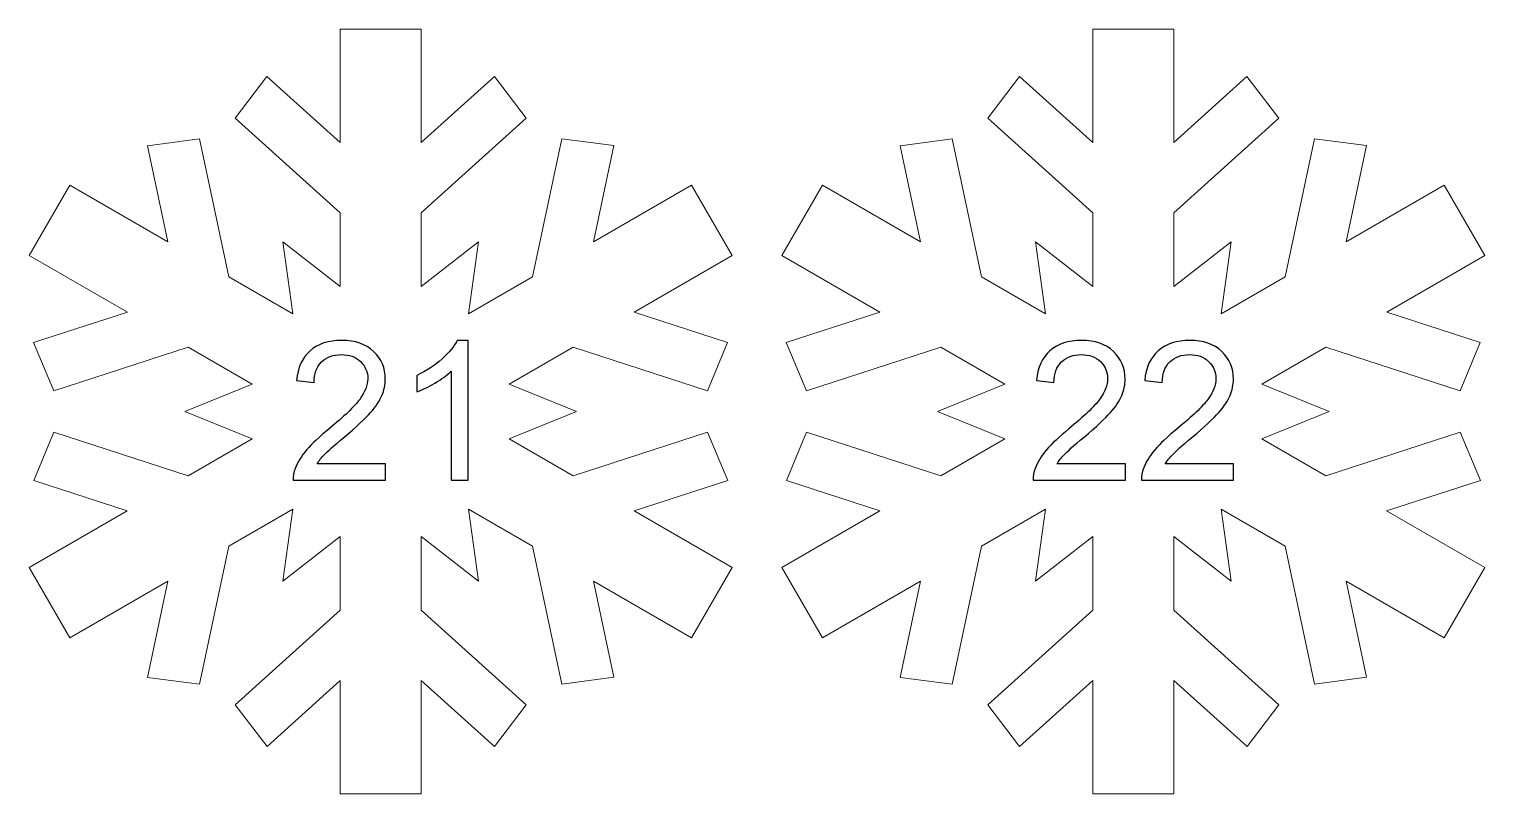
# Model space of a CAD drawing. Header units: centimetres. Extents: x -78 to 86, y -19 to 11.
# Drawn here: x 21.21 to 26.9, y -8.74 to -5.75 of the extents above; entities that cross this region are included whole.
import ezdxf

# ---------------------------------------------------------------- set-up
doc = ezdxf.new("R2010")
doc.units = ezdxf.units.CM
doc.header["$MEASUREMENT"] = 0
doc.layers.add('layer 1', color=7, linetype='Continuous')

msp = doc.modelspace()

# ---------------------------------------------------------------- linework, layer by layer
at = {"layer": 'layer 1', "color": 250, "lineweight": 9}
for points, knots in [([(23.3342, -7.49714), (23.3342, -7.49714), (23.08441, -7.35293), (23.08441, -7.35293), (23.08441, -7.35293), (23.08441, -7.35293), (23.34783, -7.24612), (23.34783, -7.24612), (23.34783, -7.24612), (23.34783, -7.24612), (23.08444, -7.13935), (23.08444, -7.13935), (23.08444, -7.13935), (23.08444, -7.13935), (23.33429, -6.99508), (23.33429, -6.99508), (23.33429, -6.99508), (23.33429, -6.99508), (23.8588, -7.16531), (23.8588, -7.16531), (23.8588, -7.16531), (23.8588, -7.16531), (23.93769, -6.97637), (23.93769, -6.97637), (23.93769, -6.97637), (23.93769, -6.97637), (23.57219, -6.85774), (23.57219, -6.85774), (23.57219, -6.85774), (23.57219, -6.85774), (23.95585, -6.63623), (23.95585, -6.63623), (23.95585, -6.63623), (23.95585, -6.63623), (23.79725, -6.36149), (23.79725, -6.36149), (23.79725, -6.36149), (23.79725, -6.36149), (23.4135, -6.58304), (23.4135, -6.58304), (23.4135, -6.58304), (23.4135, -6.58304), (23.49363, -6.20661), (23.49363, -6.20661), (23.49363, -6.20661), (23.49363, -6.20661), (23.29057, -6.18054), (23.29057, -6.18054), (23.29057, -6.18054), (23.29057, -6.18054), (23.17562, -6.72038), (23.17562, -6.72038), (23.17562, -6.72038), (23.17562, -6.72038), (22.92579, -6.86463), (22.92579, -6.86463), (22.92579, -6.86463), (22.92579, -6.86463), (22.96502, -6.58306), (22.96502, -6.58306), (22.96502, -6.58306), (22.96502, -6.58306), (22.74083, -6.75778), (22.74083, -6.75778), (22.74083, -6.75778), (22.74083, -6.75778), (22.74083, -6.46934), (22.74083, -6.46934), (22.74083, -6.46934), (22.74083, -6.46934), (23.15051, -6.1002), (23.15051, -6.1002), (23.15051, -6.1002), (23.15051, -6.1002), (23.02635, -5.93735), (23.02635, -5.93735), (23.02635, -5.93735), (23.02635, -5.93735), (22.74083, -6.19459), (22.74083, -6.19459), (22.74083, -6.19459), (22.74083, -6.19459), (22.74083, -5.75151), (22.74083, -5.75151), (22.74083, -5.75151), (22.74083, -5.75151), (22.42359, -5.75151), (22.42359, -5.75151), (22.42359, -5.75151), (22.42359, -5.75151), (22.42359, -6.19466), (22.42359, -6.19466), (22.42359, -6.19466), (22.42359, -6.19466), (22.13768, -5.93705), (22.13768, -5.93705), (22.13768, -5.93705), (22.13768, -5.93705), (22.01352, -6.0999), (22.01352, -6.0999), (22.01352, -6.0999), (22.01352, -6.0999), (22.42359, -6.46934), (22.42359, -6.46934), (22.42359, -6.46934), (22.42359, -6.46934), (22.42359, -6.75778), (22.42359, -6.75778), (22.42359, -6.75778), (22.42359, -6.75778), (22.1994, -6.58306), (22.1994, -6.58306), (22.1994, -6.58306), (22.1994, -6.58306), (22.23862, -6.86463), (22.23862, -6.86463), (22.23862, -6.86463), (22.23862, -6.86463), (21.98881, -6.72038), (21.98881, -6.72038), (21.98881, -6.72038), (21.98881, -6.72038), (21.87395, -6.18097), (21.87395, -6.18097), (21.87395, -6.18097), (21.87395, -6.18097), (21.67085, -6.20714), (21.67085, -6.20714), (21.67085, -6.20714), (21.67085, -6.20714), (21.75087, -6.58304), (21.75087, -6.58304), (21.75087, -6.58304), (21.75087, -6.58304), (21.36715, -6.36149), (21.36715, -6.36149), (21.36715, -6.36149), (21.36715, -6.36149), (21.20852, -6.63623), (21.20852, -6.63623), (21.20852, -6.63623), (21.20852, -6.63623), (21.59231, -6.85776), (21.59231, -6.85776), (21.59231, -6.85776), (21.59231, -6.85776), (21.22625, -6.97661), (21.22625, -6.97661), (21.22625, -6.97661), (21.22625, -6.97661), (21.30522, -7.16555), (21.30522, -7.16555), (21.30522, -7.16555), (21.30522, -7.16555), (21.83019, -6.99512), (21.83019, -6.99512), (21.83019, -6.99512), (21.83019, -6.99512), (22.08, -7.13933), (22.08, -7.13933), (22.08, -7.13933), (22.08, -7.13933), (21.81656, -7.24612), (21.81656, -7.24612), (21.81656, -7.24612), (21.81656, -7.24612), (22.08004, -7.35293), (22.08004, -7.35293), (22.08004, -7.35293), (22.08004, -7.35293), (21.83019, -7.4972), (21.83019, -7.4972), (21.83019, -7.4972), (21.83019, -7.4972), (21.30566, -7.32697), (21.30566, -7.32697), (21.30566, -7.32697), (21.30566, -7.32697), (21.22674, -7.51593), (21.22674, -7.51593), (21.22674, -7.51593), (21.22674, -7.51593), (21.59227, -7.63455), (21.59227, -7.63455), (21.59227, -7.63455), (21.59227, -7.63455), (21.20852, -7.8561), (21.20852, -7.8561), (21.20852, -7.8561), (21.20852, -7.8561), (21.36715, -8.13084), (21.36715, -8.13084), (21.36715, -8.13084), (21.36715, -8.13084), (21.75096, -7.90927), (21.75096, -7.90927), (21.75096, -7.90927), (21.75096, -7.90927), (21.67083, -8.28568), (21.67083, -8.28568), (21.67083, -8.28568), (21.67083, -8.28568), (21.87392, -8.31177), (21.87392, -8.31177), (21.87392, -8.31177), (21.87392, -8.31177), (21.98881, -7.77191), (21.98881, -7.77191), (21.98881, -7.77191), (21.98881, -7.77191), (22.2386, -7.6277), (22.2386, -7.6277), (22.2386, -7.6277), (22.2386, -7.6277), (22.1994, -7.90918), (22.1994, -7.90918), (22.1994, -7.90918), (22.1994, -7.90918), (22.42359, -7.73449), (22.42359, -7.73449), (22.42359, -7.73449), (22.42359, -7.73449), (22.42359, -8.02301), (22.42359, -8.02301), (22.42359, -8.02301), (22.42359, -8.02301), (22.01394, -8.39211), (22.01394, -8.39211), (22.01394, -8.39211), (22.01394, -8.39211), (22.13815, -8.5549), (22.13815, -8.5549), (22.13815, -8.5549), (22.13815, -8.5549), (22.42359, -8.29769), (22.42359, -8.29769), (22.42359, -8.29769), (22.42359, -8.29769), (22.42359, -8.74073), (22.42359, -8.74073), (22.42359, -8.74073), (22.42359, -8.74073), (22.74083, -8.74073), (22.74083, -8.74073), (22.74083, -8.74073), (22.74083, -8.74073), (22.74083, -8.29756), (22.74083, -8.29756), (22.74083, -8.29756), (22.74083, -8.29756), (23.0268, -8.55522), (23.0268, -8.55522), (23.0268, -8.55522), (23.0268, -8.55522), (23.15094, -8.39239), (23.15094, -8.39239), (23.15094, -8.39239), (23.15094, -8.39239), (22.74083, -8.02288), (22.74083, -8.02288), (22.74083, -8.02288), (22.74083, -8.02288), (22.74083, -7.73449), (22.74083, -7.73449), (22.74083, -7.73449), (22.74083, -7.73449), (22.96502, -7.90918), (22.96502, -7.90918), (22.96502, -7.90918), (22.96502, -7.90918), (22.92581, -7.6277), (22.92581, -7.6277), (22.92581, -7.6277), (22.92581, -7.6277), (23.17568, -7.77197), (23.17568, -7.77197), (23.17568, -7.77197), (23.17568, -7.77197), (23.29053, -8.31126), (23.29053, -8.31126), (23.29053, -8.31126), (23.29053, -8.31126), (23.49363, -8.28513), (23.49363, -8.28513), (23.49363, -8.28513), (23.49363, -8.28513), (23.41363, -7.90929), (23.41363, -7.90929), (23.41363, -7.90929), (23.41363, -7.90929), (23.79729, -8.13082), (23.79729, -8.13082), (23.79729, -8.13082), (23.79729, -8.13082), (23.95591, -7.85608), (23.95591, -7.85608), (23.95591, -7.85608), (23.95591, -7.85608), (23.57208, -7.6345), (23.57208, -7.6345), (23.57208, -7.6345), (23.57208, -7.6345), (23.9382, -7.51566), (23.9382, -7.51566), (23.9382, -7.51566), (23.9382, -7.51566), (23.85926, -7.32674), (23.85926, -7.32674), (23.85926, -7.32674), (23.85926, -7.32674), (23.3342, -7.49714), (23.3342, -7.49714)], [0, 0, 0, 0, 0.0126582, 0.0126582, 0.0126582, 0.0126582, 0.0253165, 0.0253165, 0.0253165, 0.0253165, 0.0379747, 0.0379747, 0.0379747, 0.0379747, 0.0506329, 0.0506329, 0.0506329, 0.0506329, 0.0632911, 0.0632911, 0.0632911, 0.0632911, 0.0759494, 0.0759494, 0.0759494, 0.0759494, 0.0886076, 0.0886076, 0.0886076, 0.0886076, 0.1012658, 0.1012658, 0.1012658, 0.1012658, 0.1139241, 0.1139241, 0.1139241, 0.1139241, 0.1265823, 0.1265823, 0.1265823, 0.1265823, 0.1392405, 0.1392405, 0.1392405, 0.1392405, 0.1518987, 0.1518987, 0.1518987, 0.1518987, 0.164557, 0.164557, 0.164557, 0.164557, 0.1772152, 0.1772152, 0.1772152, 0.1772152, 0.1898734, 0.1898734, 0.1898734, 0.1898734, 0.2025316, 0.2025316, 0.2025316, 0.2025316, 0.2151899, 0.2151899, 0.2151899, 0.2151899, 0.2278481, 0.2278481, 0.2278481, 0.2278481, 0.2405063, 0.2405063, 0.2405063, 0.2405063, 0.2531646, 0.2531646, 0.2531646, 0.2531646, 0.2658228, 0.2658228, 0.2658228, 0.2658228, 0.278481, 0.278481, 0.278481, 0.278481, 0.2911392, 0.2911392, 0.2911392, 0.2911392, 0.3037975, 0.3037975, 0.3037975, 0.3037975, 0.3164557, 0.3164557, 0.3164557, 0.3164557, 0.3291139, 0.3291139, 0.3291139, 0.3291139, 0.3417722, 0.3417722, 0.3417722, 0.3417722, 0.3544304, 0.3544304, 0.3544304, 0.3544304, 0.3670886, 0.3670886, 0.3670886, 0.3670886, 0.3797468, 0.3797468, 0.3797468, 0.3797468, 0.3924051, 0.3924051, 0.3924051, 0.3924051, 0.4050633, 0.4050633, 0.4050633, 0.4050633, 0.4177215, 0.4177215, 0.4177215, 0.4177215, 0.4303797, 0.4303797, 0.4303797, 0.4303797, 0.443038, 0.443038, 0.443038, 0.443038, 0.4556962, 0.4556962, 0.4556962, 0.4556962, 0.4683544, 0.4683544, 0.4683544, 0.4683544, 0.4810127, 0.4810127, 0.4810127, 0.4810127, 0.4936709, 0.4936709, 0.4936709, 0.4936709, 0.5063291, 0.5063291, 0.5063291, 0.5063291, 0.5189873, 0.5189873, 0.5189873, 0.5189873, 0.5316456, 0.5316456, 0.5316456, 0.5316456, 0.5443038, 0.5443038, 0.5443038, 0.5443038, 0.556962, 0.556962, 0.556962, 0.556962, 0.5696203, 0.5696203, 0.5696203, 0.5696203, 0.5822785, 0.5822785, 0.5822785, 0.5822785, 0.5949367, 0.5949367, 0.5949367, 0.5949367, 0.6075949, 0.6075949, 0.6075949, 0.6075949, 0.6202532, 0.6202532, 0.6202532, 0.6202532, 0.6329114, 0.6329114, 0.6329114, 0.6329114, 0.6455696, 0.6455696, 0.6455696, 0.6455696, 0.6582278, 0.6582278, 0.6582278, 0.6582278, 0.6708861, 0.6708861, 0.6708861, 0.6708861, 0.6835443, 0.6835443, 0.6835443, 0.6835443, 0.6962025, 0.6962025, 0.6962025, 0.6962025, 0.7088608, 0.7088608, 0.7088608, 0.7088608, 0.721519, 0.721519, 0.721519, 0.721519, 0.7341772, 0.7341772, 0.7341772, 0.7341772, 0.7468354, 0.7468354, 0.7468354, 0.7468354, 0.7594937, 0.7594937, 0.7594937, 0.7594937, 0.7721519, 0.7721519, 0.7721519, 0.7721519, 0.7848101, 0.7848101, 0.7848101, 0.7848101, 0.7974684, 0.7974684, 0.7974684, 0.7974684, 0.8101266, 0.8101266, 0.8101266, 0.8101266, 0.8227848, 0.8227848, 0.8227848, 0.8227848, 0.835443, 0.835443, 0.835443, 0.835443, 0.8481013, 0.8481013, 0.8481013, 0.8481013, 0.8607595, 0.8607595, 0.8607595, 0.8607595, 0.8734177, 0.8734177, 0.8734177, 0.8734177, 0.8860759, 0.8860759, 0.8860759, 0.8860759, 0.8987342, 0.8987342, 0.8987342, 0.8987342, 0.9113924, 0.9113924, 0.9113924, 0.9113924, 0.9240506, 0.9240506, 0.9240506, 0.9240506, 0.9367089, 0.9367089, 0.9367089, 0.9367089, 0.9493671, 0.9493671, 0.9493671, 0.9493671, 0.9620253, 0.9620253, 0.9620253, 0.9620253, 0.9746835, 0.9746835, 0.9746835, 0.9746835, 1, 1, 1, 1]), ([(26.27491, -7.49714), (26.27491, -7.49714), (26.02512, -7.35293), (26.02512, -7.35293), (26.02512, -7.35293), (26.02512, -7.35293), (26.28853, -7.24612), (26.28853, -7.24612), (26.28853, -7.24612), (26.28853, -7.24612), (26.02514, -7.13935), (26.02514, -7.13935), (26.02514, -7.13935), (26.02514, -7.13935), (26.27499, -6.99508), (26.27499, -6.99508), (26.27499, -6.99508), (26.27499, -6.99508), (26.7995, -7.16531), (26.7995, -7.16531), (26.7995, -7.16531), (26.7995, -7.16531), (26.8784, -6.97637), (26.8784, -6.97637), (26.8784, -6.97637), (26.8784, -6.97637), (26.51289, -6.85774), (26.51289, -6.85774), (26.51289, -6.85774), (26.51289, -6.85774), (26.89655, -6.63623), (26.89655, -6.63623), (26.89655, -6.63623), (26.89655, -6.63623), (26.73795, -6.36149), (26.73795, -6.36149), (26.73795, -6.36149), (26.73795, -6.36149), (26.35421, -6.58304), (26.35421, -6.58304), (26.35421, -6.58304), (26.35421, -6.58304), (26.43434, -6.20661), (26.43434, -6.20661), (26.43434, -6.20661), (26.43434, -6.20661), (26.23128, -6.18054), (26.23128, -6.18054), (26.23128, -6.18054), (26.23128, -6.18054), (26.11633, -6.72038), (26.11633, -6.72038), (26.11633, -6.72038), (26.11633, -6.72038), (25.8665, -6.86463), (25.8665, -6.86463), (25.8665, -6.86463), (25.8665, -6.86463), (25.90572, -6.58306), (25.90572, -6.58306), (25.90572, -6.58306), (25.90572, -6.58306), (25.68153, -6.75778), (25.68153, -6.75778), (25.68153, -6.75778), (25.68153, -6.75778), (25.68153, -6.46934), (25.68153, -6.46934), (25.68153, -6.46934), (25.68153, -6.46934), (26.09122, -6.1002), (26.09122, -6.1002), (26.09122, -6.1002), (26.09122, -6.1002), (25.96706, -5.93735), (25.96706, -5.93735), (25.96706, -5.93735), (25.96706, -5.93735), (25.68153, -6.19459), (25.68153, -6.19459), (25.68153, -6.19459), (25.68153, -6.19459), (25.68153, -5.75151), (25.68153, -5.75151), (25.68153, -5.75151), (25.68153, -5.75151), (25.36429, -5.75151), (25.36429, -5.75151), (25.36429, -5.75151), (25.36429, -5.75151), (25.36429, -6.19466), (25.36429, -6.19466), (25.36429, -6.19466), (25.36429, -6.19466), (25.07838, -5.93705), (25.07838, -5.93705), (25.07838, -5.93705), (25.07838, -5.93705), (24.95422, -6.0999), (24.95422, -6.0999), (24.95422, -6.0999), (24.95422, -6.0999), (25.36429, -6.46934), (25.36429, -6.46934), (25.36429, -6.46934), (25.36429, -6.46934), (25.36429, -6.75778), (25.36429, -6.75778), (25.36429, -6.75778), (25.36429, -6.75778), (25.1401, -6.58306), (25.1401, -6.58306), (25.1401, -6.58306), (25.1401, -6.58306), (25.17933, -6.86463), (25.17933, -6.86463), (25.17933, -6.86463), (25.17933, -6.86463), (24.92952, -6.72038), (24.92952, -6.72038), (24.92952, -6.72038), (24.92952, -6.72038), (24.81465, -6.18097), (24.81465, -6.18097), (24.81465, -6.18097), (24.81465, -6.18097), (24.61155, -6.20714), (24.61155, -6.20714), (24.61155, -6.20714), (24.61155, -6.20714), (24.69158, -6.58304), (24.69158, -6.58304), (24.69158, -6.58304), (24.69158, -6.58304), (24.30785, -6.36149), (24.30785, -6.36149), (24.30785, -6.36149), (24.30785, -6.36149), (24.14923, -6.63623), (24.14923, -6.63623), (24.14923, -6.63623), (24.14923, -6.63623), (24.53302, -6.85776), (24.53302, -6.85776), (24.53302, -6.85776), (24.53302, -6.85776), (24.16696, -6.97661), (24.16696, -6.97661), (24.16696, -6.97661), (24.16696, -6.97661), (24.24592, -7.16555), (24.24592, -7.16555), (24.24592, -7.16555), (24.24592, -7.16555), (24.7709, -6.99512), (24.7709, -6.99512), (24.7709, -6.99512), (24.7709, -6.99512), (25.0207, -7.13933), (25.0207, -7.13933), (25.0207, -7.13933), (25.0207, -7.13933), (24.75727, -7.24612), (24.75727, -7.24612), (24.75727, -7.24612), (24.75727, -7.24612), (25.02075, -7.35293), (25.02075, -7.35293), (25.02075, -7.35293), (25.02075, -7.35293), (24.7709, -7.4972), (24.7709, -7.4972), (24.7709, -7.4972), (24.7709, -7.4972), (24.24637, -7.32697), (24.24637, -7.32697), (24.24637, -7.32697), (24.24637, -7.32697), (24.16745, -7.51593), (24.16745, -7.51593), (24.16745, -7.51593), (24.16745, -7.51593), (24.53297, -7.63455), (24.53297, -7.63455), (24.53297, -7.63455), (24.53297, -7.63455), (24.14923, -7.8561), (24.14923, -7.8561), (24.14923, -7.8561), (24.14923, -7.8561), (24.30785, -8.13084), (24.30785, -8.13084), (24.30785, -8.13084), (24.30785, -8.13084), (24.69166, -7.90927), (24.69166, -7.90927), (24.69166, -7.90927), (24.69166, -7.90927), (24.61153, -8.28568), (24.61153, -8.28568), (24.61153, -8.28568), (24.61153, -8.28568), (24.81463, -8.31177), (24.81463, -8.31177), (24.81463, -8.31177), (24.81463, -8.31177), (24.92952, -7.77191), (24.92952, -7.77191), (24.92952, -7.77191), (24.92952, -7.77191), (25.17931, -7.6277), (25.17931, -7.6277), (25.17931, -7.6277), (25.17931, -7.6277), (25.1401, -7.90918), (25.1401, -7.90918), (25.1401, -7.90918), (25.1401, -7.90918), (25.36429, -7.73449), (25.36429, -7.73449), (25.36429, -7.73449), (25.36429, -7.73449), (25.36429, -8.02301), (25.36429, -8.02301), (25.36429, -8.02301), (25.36429, -8.02301), (24.95465, -8.39211), (24.95465, -8.39211), (24.95465, -8.39211), (24.95465, -8.39211), (25.07885, -8.5549), (25.07885, -8.5549), (25.07885, -8.5549), (25.07885, -8.5549), (25.36429, -8.29769), (25.36429, -8.29769), (25.36429, -8.29769), (25.36429, -8.29769), (25.36429, -8.74073), (25.36429, -8.74073), (25.36429, -8.74073), (25.36429, -8.74073), (25.68153, -8.74073), (25.68153, -8.74073), (25.68153, -8.74073), (25.68153, -8.74073), (25.68153, -8.29756), (25.68153, -8.29756), (25.68153, -8.29756), (25.68153, -8.29756), (25.9675, -8.55522), (25.9675, -8.55522), (25.9675, -8.55522), (25.9675, -8.55522), (26.09164, -8.39239), (26.09164, -8.39239), (26.09164, -8.39239), (26.09164, -8.39239), (25.68153, -8.02288), (25.68153, -8.02288), (25.68153, -8.02288), (25.68153, -8.02288), (25.68153, -7.73449), (25.68153, -7.73449), (25.68153, -7.73449), (25.68153, -7.73449), (25.90572, -7.90918), (25.90572, -7.90918), (25.90572, -7.90918), (25.90572, -7.90918), (25.86652, -7.6277), (25.86652, -7.6277), (25.86652, -7.6277), (25.86652, -7.6277), (26.11639, -7.77197), (26.11639, -7.77197), (26.11639, -7.77197), (26.11639, -7.77197), (26.23124, -8.31126), (26.23124, -8.31126), (26.23124, -8.31126), (26.23124, -8.31126), (26.43434, -8.28513), (26.43434, -8.28513), (26.43434, -8.28513), (26.43434, -8.28513), (26.35433, -7.90929), (26.35433, -7.90929), (26.35433, -7.90929), (26.35433, -7.90929), (26.73799, -8.13082), (26.73799, -8.13082), (26.73799, -8.13082), (26.73799, -8.13082), (26.89662, -7.85608), (26.89662, -7.85608), (26.89662, -7.85608), (26.89662, -7.85608), (26.51279, -7.6345), (26.51279, -7.6345), (26.51279, -7.6345), (26.51279, -7.6345), (26.87891, -7.51566), (26.87891, -7.51566), (26.87891, -7.51566), (26.87891, -7.51566), (26.79997, -7.32674), (26.79997, -7.32674), (26.79997, -7.32674), (26.79997, -7.32674), (26.27491, -7.49714), (26.27491, -7.49714)], [0, 0, 0, 0, 0.0126582, 0.0126582, 0.0126582, 0.0126582, 0.0253165, 0.0253165, 0.0253165, 0.0253165, 0.0379747, 0.0379747, 0.0379747, 0.0379747, 0.0506329, 0.0506329, 0.0506329, 0.0506329, 0.0632911, 0.0632911, 0.0632911, 0.0632911, 0.0759494, 0.0759494, 0.0759494, 0.0759494, 0.0886076, 0.0886076, 0.0886076, 0.0886076, 0.1012658, 0.1012658, 0.1012658, 0.1012658, 0.1139241, 0.1139241, 0.1139241, 0.1139241, 0.1265823, 0.1265823, 0.1265823, 0.1265823, 0.1392405, 0.1392405, 0.1392405, 0.1392405, 0.1518987, 0.1518987, 0.1518987, 0.1518987, 0.164557, 0.164557, 0.164557, 0.164557, 0.1772152, 0.1772152, 0.1772152, 0.1772152, 0.1898734, 0.1898734, 0.1898734, 0.1898734, 0.2025316, 0.2025316, 0.2025316, 0.2025316, 0.2151899, 0.2151899, 0.2151899, 0.2151899, 0.2278481, 0.2278481, 0.2278481, 0.2278481, 0.2405063, 0.2405063, 0.2405063, 0.2405063, 0.2531646, 0.2531646, 0.2531646, 0.2531646, 0.2658228, 0.2658228, 0.2658228, 0.2658228, 0.278481, 0.278481, 0.278481, 0.278481, 0.2911392, 0.2911392, 0.2911392, 0.2911392, 0.3037975, 0.3037975, 0.3037975, 0.3037975, 0.3164557, 0.3164557, 0.3164557, 0.3164557, 0.3291139, 0.3291139, 0.3291139, 0.3291139, 0.3417722, 0.3417722, 0.3417722, 0.3417722, 0.3544304, 0.3544304, 0.3544304, 0.3544304, 0.3670886, 0.3670886, 0.3670886, 0.3670886, 0.3797468, 0.3797468, 0.3797468, 0.3797468, 0.3924051, 0.3924051, 0.3924051, 0.3924051, 0.4050633, 0.4050633, 0.4050633, 0.4050633, 0.4177215, 0.4177215, 0.4177215, 0.4177215, 0.4303797, 0.4303797, 0.4303797, 0.4303797, 0.443038, 0.443038, 0.443038, 0.443038, 0.4556962, 0.4556962, 0.4556962, 0.4556962, 0.4683544, 0.4683544, 0.4683544, 0.4683544, 0.4810127, 0.4810127, 0.4810127, 0.4810127, 0.4936709, 0.4936709, 0.4936709, 0.4936709, 0.5063291, 0.5063291, 0.5063291, 0.5063291, 0.5189873, 0.5189873, 0.5189873, 0.5189873, 0.5316456, 0.5316456, 0.5316456, 0.5316456, 0.5443038, 0.5443038, 0.5443038, 0.5443038, 0.556962, 0.556962, 0.556962, 0.556962, 0.5696203, 0.5696203, 0.5696203, 0.5696203, 0.5822785, 0.5822785, 0.5822785, 0.5822785, 0.5949367, 0.5949367, 0.5949367, 0.5949367, 0.6075949, 0.6075949, 0.6075949, 0.6075949, 0.6202532, 0.6202532, 0.6202532, 0.6202532, 0.6329114, 0.6329114, 0.6329114, 0.6329114, 0.6455696, 0.6455696, 0.6455696, 0.6455696, 0.6582278, 0.6582278, 0.6582278, 0.6582278, 0.6708861, 0.6708861, 0.6708861, 0.6708861, 0.6835443, 0.6835443, 0.6835443, 0.6835443, 0.6962025, 0.6962025, 0.6962025, 0.6962025, 0.7088608, 0.7088608, 0.7088608, 0.7088608, 0.721519, 0.721519, 0.721519, 0.721519, 0.7341772, 0.7341772, 0.7341772, 0.7341772, 0.7468354, 0.7468354, 0.7468354, 0.7468354, 0.7594937, 0.7594937, 0.7594937, 0.7594937, 0.7721519, 0.7721519, 0.7721519, 0.7721519, 0.7848101, 0.7848101, 0.7848101, 0.7848101, 0.7974684, 0.7974684, 0.7974684, 0.7974684, 0.8101266, 0.8101266, 0.8101266, 0.8101266, 0.8227848, 0.8227848, 0.8227848, 0.8227848, 0.835443, 0.835443, 0.835443, 0.835443, 0.8481013, 0.8481013, 0.8481013, 0.8481013, 0.8607595, 0.8607595, 0.8607595, 0.8607595, 0.8734177, 0.8734177, 0.8734177, 0.8734177, 0.8860759, 0.8860759, 0.8860759, 0.8860759, 0.8987342, 0.8987342, 0.8987342, 0.8987342, 0.9113924, 0.9113924, 0.9113924, 0.9113924, 0.9240506, 0.9240506, 0.9240506, 0.9240506, 0.9367089, 0.9367089, 0.9367089, 0.9367089, 0.9493671, 0.9493671, 0.9493671, 0.9493671, 0.9620253, 0.9620253, 0.9620253, 0.9620253, 0.9746835, 0.9746835, 0.9746835, 0.9746835, 1, 1, 1, 1]), ([(22.60105, -7.45117), (22.60105, -7.45117), (22.60105, -7.51507), (22.60105, -7.51507), (22.60105, -7.51507), (22.60105, -7.51507), (22.24045, -7.51507), (22.24045, -7.51507), (22.24045, -7.51507), (22.23994, -7.49897), (22.24261, -7.4835), (22.24831, -7.46854), (22.24831, -7.46854), (22.25757, -7.44407), (22.2724, -7.41985), (22.29282, -7.39614), (22.29282, -7.39614), (22.31323, -7.37243), (22.34239, -7.34504), (22.38031, -7.31398), (22.38031, -7.31398), (22.43926, -7.26541), (22.47933, -7.227), (22.50025, -7.19859), (22.50025, -7.19859), (22.5213, -7.17019), (22.53182, -7.14331), (22.53182, -7.11795), (22.53182, -7.11795), (22.53182, -7.09145), (22.52231, -7.06914), (22.50329, -7.05088), (22.50329, -7.05088), (22.48428, -7.03275), (22.45942, -7.02362), (22.42887, -7.02362), (22.42887, -7.02362), (22.39653, -7.02362), (22.37067, -7.03326), (22.35127, -7.05253), (22.35127, -7.05253), (22.33187, -7.07167), (22.32211, -7.0983), (22.32185, -7.13241), (22.32185, -7.13241), (22.32185, -7.13241), (22.25338, -7.12556), (22.25338, -7.12556), (22.25338, -7.12556), (22.25808, -7.07434), (22.27583, -7.03528), (22.30651, -7.0084), (22.30651, -7.0084), (22.33732, -6.98152), (22.37853, -6.96808), (22.43039, -6.96808), (22.43039, -6.96808), (22.48263, -6.96808), (22.52409, -6.98254), (22.55452, -7.01157), (22.55452, -7.01157), (22.58508, -7.04061), (22.60029, -7.07662), (22.60029, -7.11947), (22.60029, -7.11947), (22.60029, -7.14128), (22.59585, -7.16271), (22.58685, -7.18376), (22.58685, -7.18376), (22.57798, -7.20493), (22.56314, -7.22712), (22.54247, -7.25045), (22.54247, -7.25045), (22.52168, -7.27366), (22.48732, -7.30573), (22.43939, -7.34631), (22.43939, -7.34631), (22.3992, -7.38004), (22.37333, -7.40286), (22.36192, -7.4149), (22.36192, -7.4149), (22.35051, -7.42695), (22.34113, -7.43899), (22.33365, -7.45117), (22.33365, -7.45117), (22.33365, -7.45117), (22.60105, -7.45117), (22.60105, -7.45117)], [0, 0, 0, 0, 0.0434783, 0.0434783, 0.0434783, 0.0434783, 0.0869565, 0.0869565, 0.0869565, 0.0869565, 0.1304348, 0.1304348, 0.1304348, 0.1304348, 0.173913, 0.173913, 0.173913, 0.173913, 0.2173913, 0.2173913, 0.2173913, 0.2173913, 0.2608696, 0.2608696, 0.2608696, 0.2608696, 0.3043478, 0.3043478, 0.3043478, 0.3043478, 0.3478261, 0.3478261, 0.3478261, 0.3478261, 0.3913043, 0.3913043, 0.3913043, 0.3913043, 0.4347826, 0.4347826, 0.4347826, 0.4347826, 0.4782609, 0.4782609, 0.4782609, 0.4782609, 0.5217391, 0.5217391, 0.5217391, 0.5217391, 0.5652174, 0.5652174, 0.5652174, 0.5652174, 0.6086957, 0.6086957, 0.6086957, 0.6086957, 0.6521739, 0.6521739, 0.6521739, 0.6521739, 0.6956522, 0.6956522, 0.6956522, 0.6956522, 0.7391304, 0.7391304, 0.7391304, 0.7391304, 0.7826087, 0.7826087, 0.7826087, 0.7826087, 0.826087, 0.826087, 0.826087, 0.826087, 0.8695652, 0.8695652, 0.8695652, 0.8695652, 0.9130435, 0.9130435, 0.9130435, 0.9130435, 1, 1, 1, 1]), ([(22.9245, -7.51507), (22.9245, -7.51507), (22.85756, -7.51507), (22.85756, -7.51507), (22.85756, -7.51507), (22.85756, -7.51507), (22.85756, -7.08879), (22.85756, -7.08879), (22.85756, -7.08879), (22.84145, -7.10426), (22.82028, -7.1196), (22.79416, -7.13494), (22.79416, -7.13494), (22.76804, -7.15029), (22.74446, -7.16182), (22.72366, -7.16943), (22.72366, -7.16943), (22.72366, -7.16943), (22.72366, -7.10477), (22.72366, -7.10477), (22.72366, -7.10477), (22.76107, -7.08727), (22.79378, -7.06597), (22.8218, -7.04086), (22.8218, -7.04086), (22.84982, -7.01588), (22.86973, -6.99167), (22.88139, -6.96808), (22.88139, -6.96808), (22.88139, -6.96808), (22.9245, -6.96808), (22.9245, -6.96808), (22.9245, -6.96808), (22.9245, -6.96808), (22.9245, -7.51507), (22.9245, -7.51507)], [0, 0, 0, 0, 0.1, 0.1, 0.1, 0.1, 0.2, 0.2, 0.2, 0.2, 0.3, 0.3, 0.3, 0.3, 0.4, 0.4, 0.4, 0.4, 0.5, 0.5, 0.5, 0.5, 0.6, 0.6, 0.6, 0.6, 0.7, 0.7, 0.7, 0.7, 0.8, 0.8, 0.8, 0.8, 1, 1, 1, 1]), ([(25.49192, -7.45117), (25.49192, -7.45117), (25.49192, -7.51507), (25.49192, -7.51507), (25.49192, -7.51507), (25.49192, -7.51507), (25.13132, -7.51507), (25.13132, -7.51507), (25.13132, -7.51507), (25.13081, -7.49897), (25.13348, -7.4835), (25.13918, -7.46854), (25.13918, -7.46854), (25.14844, -7.44407), (25.16327, -7.41985), (25.18369, -7.39614), (25.18369, -7.39614), (25.2041, -7.37243), (25.23326, -7.34504), (25.27118, -7.31398), (25.27118, -7.31398), (25.33013, -7.26541), (25.3702, -7.227), (25.39112, -7.19859), (25.39112, -7.19859), (25.41217, -7.17019), (25.42269, -7.14331), (25.42269, -7.11795), (25.42269, -7.11795), (25.42269, -7.09145), (25.41318, -7.06914), (25.39416, -7.05088), (25.39416, -7.05088), (25.37515, -7.03275), (25.35029, -7.02362), (25.31974, -7.02362), (25.31974, -7.02362), (25.2874, -7.02362), (25.26154, -7.03326), (25.24214, -7.05253), (25.24214, -7.05253), (25.22274, -7.07167), (25.21298, -7.0983), (25.21272, -7.13241), (25.21272, -7.13241), (25.21272, -7.13241), (25.14425, -7.12556), (25.14425, -7.12556), (25.14425, -7.12556), (25.14895, -7.07434), (25.1667, -7.03528), (25.19738, -7.0084), (25.19738, -7.0084), (25.22819, -6.98152), (25.2694, -6.96808), (25.32126, -6.96808), (25.32126, -6.96808), (25.3735, -6.96808), (25.41496, -6.98254), (25.44539, -7.01157), (25.44539, -7.01157), (25.47595, -7.04061), (25.49116, -7.07662), (25.49116, -7.11947), (25.49116, -7.11947), (25.49116, -7.14128), (25.48672, -7.16271), (25.47772, -7.18376), (25.47772, -7.18376), (25.46885, -7.20493), (25.45401, -7.22712), (25.43334, -7.25045), (25.43334, -7.25045), (25.41255, -7.27366), (25.37819, -7.30573), (25.33026, -7.34631), (25.33026, -7.34631), (25.29007, -7.38004), (25.2642, -7.40286), (25.25279, -7.4149), (25.25279, -7.4149), (25.24138, -7.42695), (25.232, -7.43899), (25.22452, -7.45117), (25.22452, -7.45117), (25.22452, -7.45117), (25.49192, -7.45117), (25.49192, -7.45117)], [0, 0, 0, 0, 0.0434783, 0.0434783, 0.0434783, 0.0434783, 0.0869565, 0.0869565, 0.0869565, 0.0869565, 0.1304348, 0.1304348, 0.1304348, 0.1304348, 0.173913, 0.173913, 0.173913, 0.173913, 0.2173913, 0.2173913, 0.2173913, 0.2173913, 0.2608696, 0.2608696, 0.2608696, 0.2608696, 0.3043478, 0.3043478, 0.3043478, 0.3043478, 0.3478261, 0.3478261, 0.3478261, 0.3478261, 0.3913043, 0.3913043, 0.3913043, 0.3913043, 0.4347826, 0.4347826, 0.4347826, 0.4347826, 0.4782609, 0.4782609, 0.4782609, 0.4782609, 0.5217391, 0.5217391, 0.5217391, 0.5217391, 0.5652174, 0.5652174, 0.5652174, 0.5652174, 0.6086957, 0.6086957, 0.6086957, 0.6086957, 0.6521739, 0.6521739, 0.6521739, 0.6521739, 0.6956522, 0.6956522, 0.6956522, 0.6956522, 0.7391304, 0.7391304, 0.7391304, 0.7391304, 0.7826087, 0.7826087, 0.7826087, 0.7826087, 0.826087, 0.826087, 0.826087, 0.826087, 0.8695652, 0.8695652, 0.8695652, 0.8695652, 0.9130435, 0.9130435, 0.9130435, 0.9130435, 1, 1, 1, 1]), ([(25.91503, -7.45117), (25.91503, -7.45117), (25.91503, -7.51507), (25.91503, -7.51507), (25.91503, -7.51507), (25.91503, -7.51507), (25.55443, -7.51507), (25.55443, -7.51507), (25.55443, -7.51507), (25.55392, -7.49897), (25.55659, -7.4835), (25.56229, -7.46854), (25.56229, -7.46854), (25.57155, -7.44407), (25.58638, -7.41985), (25.6068, -7.39614), (25.6068, -7.39614), (25.62721, -7.37243), (25.65637, -7.34504), (25.69429, -7.31398), (25.69429, -7.31398), (25.75324, -7.26541), (25.79331, -7.227), (25.81423, -7.19859), (25.81423, -7.19859), (25.83528, -7.17019), (25.8458, -7.14331), (25.8458, -7.11795), (25.8458, -7.11795), (25.8458, -7.09145), (25.83629, -7.06914), (25.81727, -7.05088), (25.81727, -7.05088), (25.79826, -7.03275), (25.7734, -7.02362), (25.74285, -7.02362), (25.74285, -7.02362), (25.71051, -7.02362), (25.68465, -7.03326), (25.66525, -7.05253), (25.66525, -7.05253), (25.64585, -7.07167), (25.63609, -7.0983), (25.63583, -7.13241), (25.63583, -7.13241), (25.63583, -7.13241), (25.56736, -7.12556), (25.56736, -7.12556), (25.56736, -7.12556), (25.57206, -7.07434), (25.58981, -7.03528), (25.62049, -7.0084), (25.62049, -7.0084), (25.6513, -6.98152), (25.69251, -6.96808), (25.74437, -6.96808), (25.74437, -6.96808), (25.79661, -6.96808), (25.83807, -6.98254), (25.8685, -7.01157), (25.8685, -7.01157), (25.89906, -7.04061), (25.91427, -7.07662), (25.91427, -7.11947), (25.91427, -7.11947), (25.91427, -7.14128), (25.90983, -7.16271), (25.90083, -7.18376), (25.90083, -7.18376), (25.89196, -7.20493), (25.87712, -7.22712), (25.85645, -7.25045), (25.85645, -7.25045), (25.83566, -7.27366), (25.8013, -7.30573), (25.75337, -7.34631), (25.75337, -7.34631), (25.71318, -7.38004), (25.68731, -7.40286), (25.6759, -7.4149), (25.6759, -7.4149), (25.66449, -7.42695), (25.65511, -7.43899), (25.64763, -7.45117), (25.64763, -7.45117), (25.64763, -7.45117), (25.91503, -7.45117), (25.91503, -7.45117)], [0, 0, 0, 0, 0.0434783, 0.0434783, 0.0434783, 0.0434783, 0.0869565, 0.0869565, 0.0869565, 0.0869565, 0.1304348, 0.1304348, 0.1304348, 0.1304348, 0.173913, 0.173913, 0.173913, 0.173913, 0.2173913, 0.2173913, 0.2173913, 0.2173913, 0.2608696, 0.2608696, 0.2608696, 0.2608696, 0.3043478, 0.3043478, 0.3043478, 0.3043478, 0.3478261, 0.3478261, 0.3478261, 0.3478261, 0.3913043, 0.3913043, 0.3913043, 0.3913043, 0.4347826, 0.4347826, 0.4347826, 0.4347826, 0.4782609, 0.4782609, 0.4782609, 0.4782609, 0.5217391, 0.5217391, 0.5217391, 0.5217391, 0.5652174, 0.5652174, 0.5652174, 0.5652174, 0.6086957, 0.6086957, 0.6086957, 0.6086957, 0.6521739, 0.6521739, 0.6521739, 0.6521739, 0.6956522, 0.6956522, 0.6956522, 0.6956522, 0.7391304, 0.7391304, 0.7391304, 0.7391304, 0.7826087, 0.7826087, 0.7826087, 0.7826087, 0.826087, 0.826087, 0.826087, 0.826087, 0.8695652, 0.8695652, 0.8695652, 0.8695652, 0.9130435, 0.9130435, 0.9130435, 0.9130435, 1, 1, 1, 1])]:
    msp.add_open_spline(points, degree=3, knots=knots, dxfattribs=at)
at = {"layer": 'layer 1', "color": 114}
for points, knots in [([(22.60105, -7.45117), (22.60105, -7.45117), (22.60105, -7.51507), (22.60105, -7.51507), (22.60105, -7.51507), (22.60105, -7.51507), (22.24045, -7.51507), (22.24045, -7.51507), (22.24045, -7.51507), (22.23994, -7.49897), (22.24261, -7.4835), (22.24831, -7.46854), (22.24831, -7.46854), (22.25757, -7.44407), (22.2724, -7.41985), (22.29282, -7.39614), (22.29282, -7.39614), (22.31323, -7.37243), (22.34239, -7.34504), (22.38031, -7.31398), (22.38031, -7.31398), (22.43926, -7.26541), (22.47933, -7.227), (22.50025, -7.19859), (22.50025, -7.19859), (22.5213, -7.17019), (22.53182, -7.14331), (22.53182, -7.11795), (22.53182, -7.11795), (22.53182, -7.09145), (22.52231, -7.06914), (22.50329, -7.05088), (22.50329, -7.05088), (22.48428, -7.03275), (22.45942, -7.02362), (22.42887, -7.02362), (22.42887, -7.02362), (22.39653, -7.02362), (22.37067, -7.03326), (22.35127, -7.05253), (22.35127, -7.05253), (22.33187, -7.07167), (22.32211, -7.0983), (22.32185, -7.13241), (22.32185, -7.13241), (22.32185, -7.13241), (22.25338, -7.12556), (22.25338, -7.12556), (22.25338, -7.12556), (22.25808, -7.07434), (22.27583, -7.03528), (22.30651, -7.0084), (22.30651, -7.0084), (22.33732, -6.98152), (22.37853, -6.96808), (22.43039, -6.96808), (22.43039, -6.96808), (22.48263, -6.96808), (22.52409, -6.98254), (22.55452, -7.01157), (22.55452, -7.01157), (22.58508, -7.04061), (22.60029, -7.07662), (22.60029, -7.11947), (22.60029, -7.11947), (22.60029, -7.14128), (22.59585, -7.16271), (22.58685, -7.18376), (22.58685, -7.18376), (22.57798, -7.20493), (22.56314, -7.22712), (22.54247, -7.25045), (22.54247, -7.25045), (22.52168, -7.27366), (22.48732, -7.30573), (22.43939, -7.34631), (22.43939, -7.34631), (22.3992, -7.38004), (22.37333, -7.40286), (22.36192, -7.4149), (22.36192, -7.4149), (22.35051, -7.42695), (22.34113, -7.43899), (22.33365, -7.45117), (22.33365, -7.45117), (22.33365, -7.45117), (22.60105, -7.45117), (22.60105, -7.45117)], [0, 0, 0, 0, 0.0434783, 0.0434783, 0.0434783, 0.0434783, 0.0869565, 0.0869565, 0.0869565, 0.0869565, 0.1304348, 0.1304348, 0.1304348, 0.1304348, 0.173913, 0.173913, 0.173913, 0.173913, 0.2173913, 0.2173913, 0.2173913, 0.2173913, 0.2608696, 0.2608696, 0.2608696, 0.2608696, 0.3043478, 0.3043478, 0.3043478, 0.3043478, 0.3478261, 0.3478261, 0.3478261, 0.3478261, 0.3913043, 0.3913043, 0.3913043, 0.3913043, 0.4347826, 0.4347826, 0.4347826, 0.4347826, 0.4782609, 0.4782609, 0.4782609, 0.4782609, 0.5217391, 0.5217391, 0.5217391, 0.5217391, 0.5652174, 0.5652174, 0.5652174, 0.5652174, 0.6086957, 0.6086957, 0.6086957, 0.6086957, 0.6521739, 0.6521739, 0.6521739, 0.6521739, 0.6956522, 0.6956522, 0.6956522, 0.6956522, 0.7391304, 0.7391304, 0.7391304, 0.7391304, 0.7826087, 0.7826087, 0.7826087, 0.7826087, 0.826087, 0.826087, 0.826087, 0.826087, 0.8695652, 0.8695652, 0.8695652, 0.8695652, 0.9130435, 0.9130435, 0.9130435, 0.9130435, 1, 1, 1, 1]), ([(22.9245, -7.51507), (22.9245, -7.51507), (22.85756, -7.51507), (22.85756, -7.51507), (22.85756, -7.51507), (22.85756, -7.51507), (22.85756, -7.08879), (22.85756, -7.08879), (22.85756, -7.08879), (22.84145, -7.10426), (22.82028, -7.1196), (22.79416, -7.13494), (22.79416, -7.13494), (22.76804, -7.15029), (22.74446, -7.16182), (22.72366, -7.16943), (22.72366, -7.16943), (22.72366, -7.16943), (22.72366, -7.10477), (22.72366, -7.10477), (22.72366, -7.10477), (22.76107, -7.08727), (22.79378, -7.06597), (22.8218, -7.04086), (22.8218, -7.04086), (22.84982, -7.01588), (22.86973, -6.99167), (22.88139, -6.96808), (22.88139, -6.96808), (22.88139, -6.96808), (22.9245, -6.96808), (22.9245, -6.96808), (22.9245, -6.96808), (22.9245, -6.96808), (22.9245, -7.51507), (22.9245, -7.51507)], [0, 0, 0, 0, 0.1, 0.1, 0.1, 0.1, 0.2, 0.2, 0.2, 0.2, 0.3, 0.3, 0.3, 0.3, 0.4, 0.4, 0.4, 0.4, 0.5, 0.5, 0.5, 0.5, 0.6, 0.6, 0.6, 0.6, 0.7, 0.7, 0.7, 0.7, 0.8, 0.8, 0.8, 0.8, 1, 1, 1, 1]), ([(25.49192, -7.45117), (25.49192, -7.45117), (25.49192, -7.51507), (25.49192, -7.51507), (25.49192, -7.51507), (25.49192, -7.51507), (25.13132, -7.51507), (25.13132, -7.51507), (25.13132, -7.51507), (25.13081, -7.49897), (25.13348, -7.4835), (25.13918, -7.46854), (25.13918, -7.46854), (25.14844, -7.44407), (25.16327, -7.41985), (25.18369, -7.39614), (25.18369, -7.39614), (25.2041, -7.37243), (25.23326, -7.34504), (25.27118, -7.31398), (25.27118, -7.31398), (25.33013, -7.26541), (25.3702, -7.227), (25.39112, -7.19859), (25.39112, -7.19859), (25.41217, -7.17019), (25.42269, -7.14331), (25.42269, -7.11795), (25.42269, -7.11795), (25.42269, -7.09145), (25.41318, -7.06914), (25.39416, -7.05088), (25.39416, -7.05088), (25.37515, -7.03275), (25.35029, -7.02362), (25.31974, -7.02362), (25.31974, -7.02362), (25.2874, -7.02362), (25.26154, -7.03326), (25.24214, -7.05253), (25.24214, -7.05253), (25.22274, -7.07167), (25.21298, -7.0983), (25.21272, -7.13241), (25.21272, -7.13241), (25.21272, -7.13241), (25.14425, -7.12556), (25.14425, -7.12556), (25.14425, -7.12556), (25.14895, -7.07434), (25.1667, -7.03528), (25.19738, -7.0084), (25.19738, -7.0084), (25.22819, -6.98152), (25.2694, -6.96808), (25.32126, -6.96808), (25.32126, -6.96808), (25.3735, -6.96808), (25.41496, -6.98254), (25.44539, -7.01157), (25.44539, -7.01157), (25.47595, -7.04061), (25.49116, -7.07662), (25.49116, -7.11947), (25.49116, -7.11947), (25.49116, -7.14128), (25.48672, -7.16271), (25.47772, -7.18376), (25.47772, -7.18376), (25.46885, -7.20493), (25.45401, -7.22712), (25.43334, -7.25045), (25.43334, -7.25045), (25.41255, -7.27366), (25.37819, -7.30573), (25.33026, -7.34631), (25.33026, -7.34631), (25.29007, -7.38004), (25.2642, -7.40286), (25.25279, -7.4149), (25.25279, -7.4149), (25.24138, -7.42695), (25.232, -7.43899), (25.22452, -7.45117), (25.22452, -7.45117), (25.22452, -7.45117), (25.49192, -7.45117), (25.49192, -7.45117)], [0, 0, 0, 0, 0.0434783, 0.0434783, 0.0434783, 0.0434783, 0.0869565, 0.0869565, 0.0869565, 0.0869565, 0.1304348, 0.1304348, 0.1304348, 0.1304348, 0.173913, 0.173913, 0.173913, 0.173913, 0.2173913, 0.2173913, 0.2173913, 0.2173913, 0.2608696, 0.2608696, 0.2608696, 0.2608696, 0.3043478, 0.3043478, 0.3043478, 0.3043478, 0.3478261, 0.3478261, 0.3478261, 0.3478261, 0.3913043, 0.3913043, 0.3913043, 0.3913043, 0.4347826, 0.4347826, 0.4347826, 0.4347826, 0.4782609, 0.4782609, 0.4782609, 0.4782609, 0.5217391, 0.5217391, 0.5217391, 0.5217391, 0.5652174, 0.5652174, 0.5652174, 0.5652174, 0.6086957, 0.6086957, 0.6086957, 0.6086957, 0.6521739, 0.6521739, 0.6521739, 0.6521739, 0.6956522, 0.6956522, 0.6956522, 0.6956522, 0.7391304, 0.7391304, 0.7391304, 0.7391304, 0.7826087, 0.7826087, 0.7826087, 0.7826087, 0.826087, 0.826087, 0.826087, 0.826087, 0.8695652, 0.8695652, 0.8695652, 0.8695652, 0.9130435, 0.9130435, 0.9130435, 0.9130435, 1, 1, 1, 1]), ([(25.91503, -7.45117), (25.91503, -7.45117), (25.91503, -7.51507), (25.91503, -7.51507), (25.91503, -7.51507), (25.91503, -7.51507), (25.55443, -7.51507), (25.55443, -7.51507), (25.55443, -7.51507), (25.55392, -7.49897), (25.55659, -7.4835), (25.56229, -7.46854), (25.56229, -7.46854), (25.57155, -7.44407), (25.58638, -7.41985), (25.6068, -7.39614), (25.6068, -7.39614), (25.62721, -7.37243), (25.65637, -7.34504), (25.69429, -7.31398), (25.69429, -7.31398), (25.75324, -7.26541), (25.79331, -7.227), (25.81423, -7.19859), (25.81423, -7.19859), (25.83528, -7.17019), (25.8458, -7.14331), (25.8458, -7.11795), (25.8458, -7.11795), (25.8458, -7.09145), (25.83629, -7.06914), (25.81727, -7.05088), (25.81727, -7.05088), (25.79826, -7.03275), (25.7734, -7.02362), (25.74285, -7.02362), (25.74285, -7.02362), (25.71051, -7.02362), (25.68465, -7.03326), (25.66525, -7.05253), (25.66525, -7.05253), (25.64585, -7.07167), (25.63609, -7.0983), (25.63583, -7.13241), (25.63583, -7.13241), (25.63583, -7.13241), (25.56736, -7.12556), (25.56736, -7.12556), (25.56736, -7.12556), (25.57206, -7.07434), (25.58981, -7.03528), (25.62049, -7.0084), (25.62049, -7.0084), (25.6513, -6.98152), (25.69251, -6.96808), (25.74437, -6.96808), (25.74437, -6.96808), (25.79661, -6.96808), (25.83807, -6.98254), (25.8685, -7.01157), (25.8685, -7.01157), (25.89906, -7.04061), (25.91427, -7.07662), (25.91427, -7.11947), (25.91427, -7.11947), (25.91427, -7.14128), (25.90983, -7.16271), (25.90083, -7.18376), (25.90083, -7.18376), (25.89196, -7.20493), (25.87712, -7.22712), (25.85645, -7.25045), (25.85645, -7.25045), (25.83566, -7.27366), (25.8013, -7.30573), (25.75337, -7.34631), (25.75337, -7.34631), (25.71318, -7.38004), (25.68731, -7.40286), (25.6759, -7.4149), (25.6759, -7.4149), (25.66449, -7.42695), (25.65511, -7.43899), (25.64763, -7.45117), (25.64763, -7.45117), (25.64763, -7.45117), (25.91503, -7.45117), (25.91503, -7.45117)], [0, 0, 0, 0, 0.0434783, 0.0434783, 0.0434783, 0.0434783, 0.0869565, 0.0869565, 0.0869565, 0.0869565, 0.1304348, 0.1304348, 0.1304348, 0.1304348, 0.173913, 0.173913, 0.173913, 0.173913, 0.2173913, 0.2173913, 0.2173913, 0.2173913, 0.2608696, 0.2608696, 0.2608696, 0.2608696, 0.3043478, 0.3043478, 0.3043478, 0.3043478, 0.3478261, 0.3478261, 0.3478261, 0.3478261, 0.3913043, 0.3913043, 0.3913043, 0.3913043, 0.4347826, 0.4347826, 0.4347826, 0.4347826, 0.4782609, 0.4782609, 0.4782609, 0.4782609, 0.5217391, 0.5217391, 0.5217391, 0.5217391, 0.5652174, 0.5652174, 0.5652174, 0.5652174, 0.6086957, 0.6086957, 0.6086957, 0.6086957, 0.6521739, 0.6521739, 0.6521739, 0.6521739, 0.6956522, 0.6956522, 0.6956522, 0.6956522, 0.7391304, 0.7391304, 0.7391304, 0.7391304, 0.7826087, 0.7826087, 0.7826087, 0.7826087, 0.826087, 0.826087, 0.826087, 0.826087, 0.8695652, 0.8695652, 0.8695652, 0.8695652, 0.9130435, 0.9130435, 0.9130435, 0.9130435, 1, 1, 1, 1])]:
    msp.add_open_spline(points, degree=3, knots=knots, dxfattribs=at)

doc.saveas('drawing.dxf')
